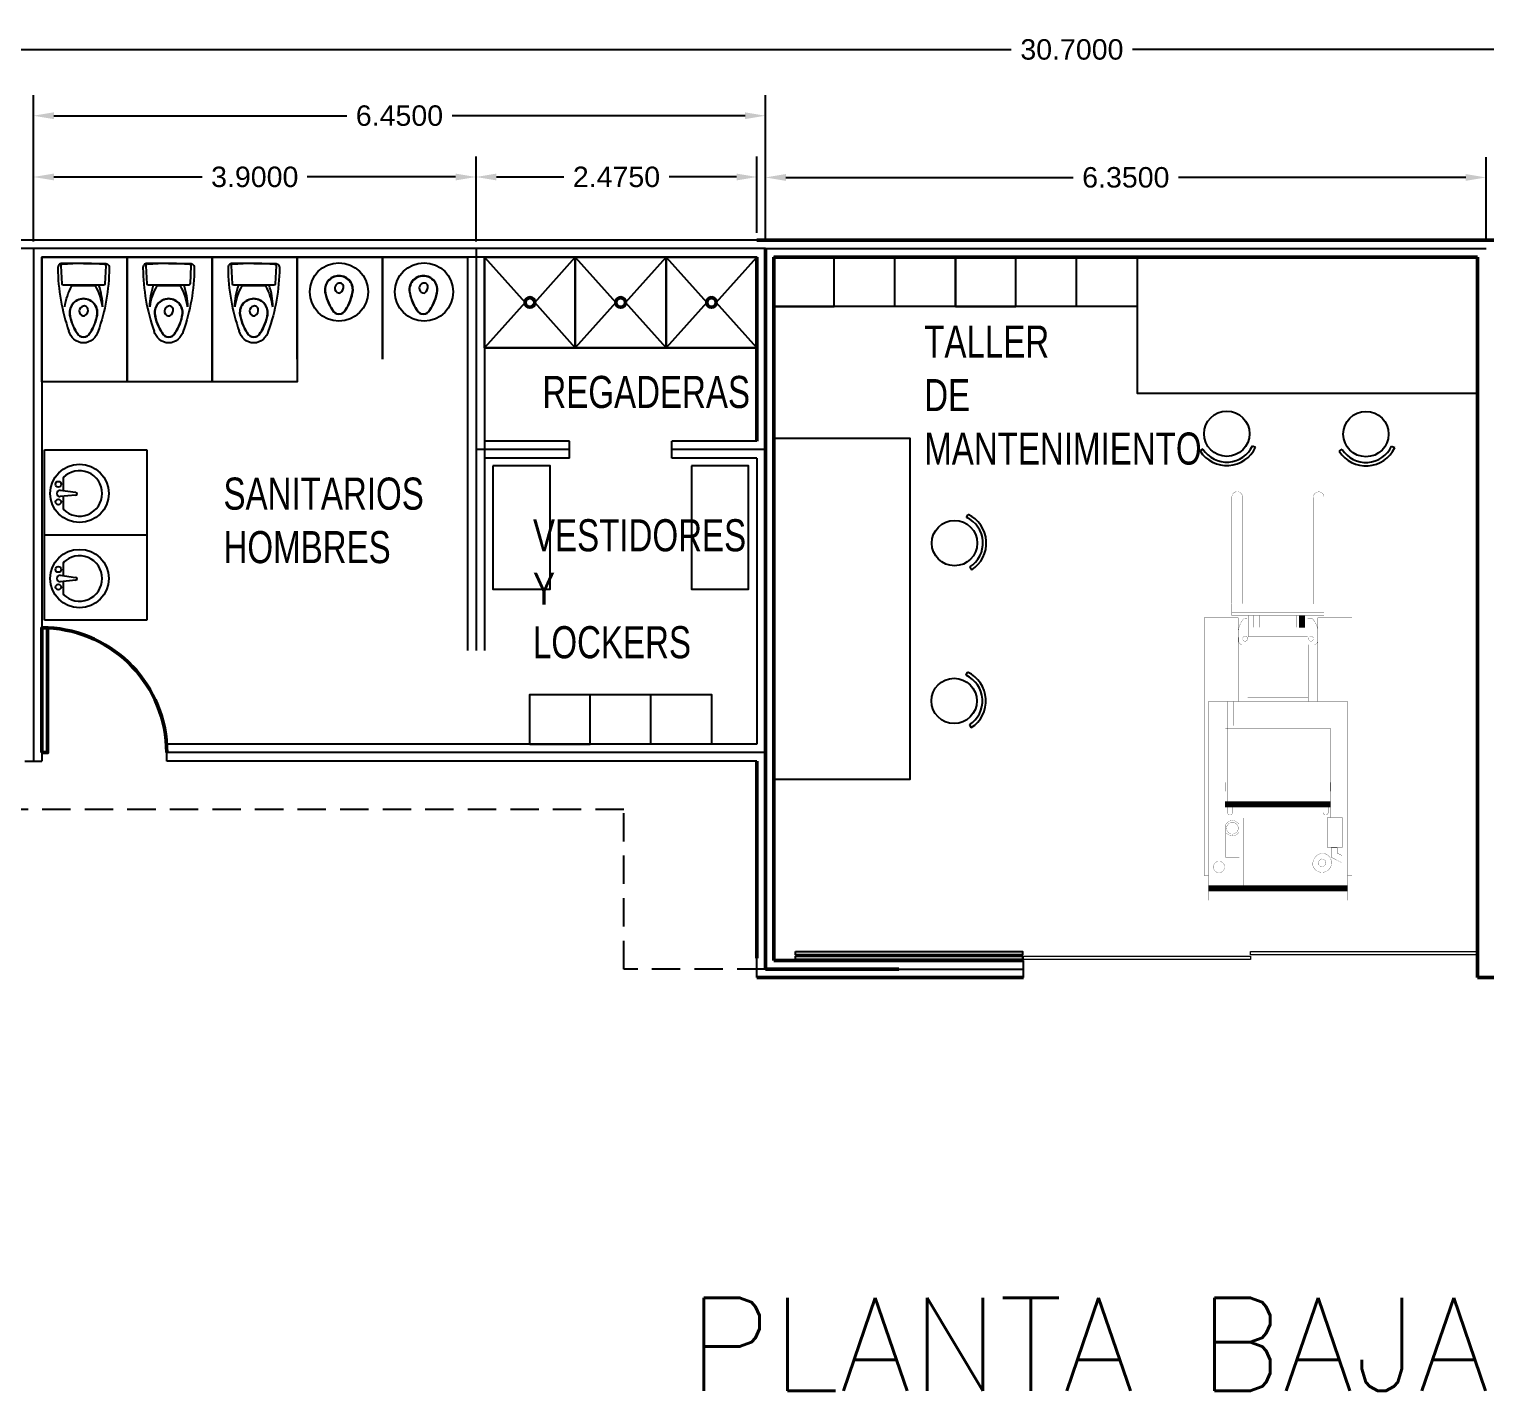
# Model space of a CAD drawing. Header units: millimetres. Extents: x 1263 to 3002, y 1308 to 2683.
# Drawn here: x 1469.03 to 1481.86, y 1400.57 to 1412.57 of the extents above; entities that cross this region are included whole.
import ezdxf

# ---------------------------------------------------------------- set-up
doc = ezdxf.new("R2010")
doc.units = ezdxf.units.MM
doc.header["$PDMODE"] = 34
doc.linetypes.add('DASHED2', pattern=[0.375, 0.25, -0.125])
for name, color, linetype in [('Mezanine', 6, 'Continuous'), ('mobiliario', 8, 'Continuous'), ('MUEBLES', 43, 'Continuous')]:
    doc.layers.add(name, color=color, linetype=linetype)
doc.layers.add('muros', color=5, linetype='Continuous', lineweight=50)
doc.styles.add('ARRAY BASE$0$STYLE1', font='swissc.ttf', dxfattribs={"width": 0.9})
doc.styles.get("Standard").update_dxf_attribs({"font": 'arial.ttf'})
doc.styles.add('TEXTOS', font='romans.shx')
doc.dimstyles.get("Standard").update_dxf_attribs({"dimtxt": 0.18, "dimasz": 0.18, "dimexe": 0.18, "dimexo": 0.0625, "dimgap": 0.09, "dimtad": 0, "dimtih": 1, "dimtoh": 1, "dimdec": 4, "dimzin": 0, "dimdsep": 46, "dimtxsty": 'Standard', "dimcen": 0.09, "dimadec": 0, "dimazin": 0, "dimtfac": 1, "dimtdec": 4, "dimtofl": 0, "dimtmove": 0, "dimatfit": 3, "dimfxl": 1, "dimtolj": 1, "dimtzin": 0, "dimarcsym": 0})

# ---------------------------------------------------------------- blocks, each defined once
blk = doc.blocks.new('ARRAY BASE$0$MONTACARGA 1')
at = {"lineweight": 100, "const_width": 0.00187}
for points in [[(9782.598, 92.797), (9782.598, 92.835), (9780.327, 92.835), (9780.327, 92.535), (9781.063, 92.535)], [(9780.28, 92.589), (9780.28, 91.777)], [(9780.564, 92.452), (9781.063, 92.452)], [(9781.033, 92.449), (9781.033, 91.917)], [(9782.714, 92.486), (9782.091, 92.486), (9782.091, 91.88), (9782.714, 91.88)], [(9780.411, 91.97), (9780.308, 91.97)], [(9780.564, 91.916), (9781.063, 91.916)], [(9782.598, 91.57), (9782.598, 91.532), (9780.327, 91.532), (9780.327, 91.832), (9781.063, 91.832)], [(9782.149, 91.842), (9782.437, 91.842), (9782.437, 91.721), (9782.149, 91.721)]]:
    blk.add_lwpolyline(points, dxfattribs=at)
for points in [[(9782.817, 91.57), (9782.817, 92.796), (9781.064, 92.796), (9781.064, 91.57)], [(9781.777, 92.648), (9781.856, 92.648), (9781.856, 92.797), (9781.777, 92.797)], [(9782.087, 92.749), (9782.351, 92.749), (9782.351, 92.619), (9782.087, 92.619)], [(9782.422, 92.747), (9782.401, 92.705), (9782.354, 92.705), (9782.354, 92.652), (9782.437, 92.652), (9782.486, 92.747)], [(9782.088, 92.646), (9781.302, 92.646), (9781.302, 91.719), (9782.088, 91.719)], [(9781.777, 91.569), (9781.856, 91.569), (9781.856, 91.718), (9781.777, 91.718)]]:
    blk.add_lwpolyline(points, close=True, dxfattribs=at)
at = {"lineweight": 100}
for points in [[(9782.714, 92.796), (9782.714, 91.57)], [(9781.969, 91.719), (9781.969, 92.646)], [(9780.411, 92.396), (9780.308, 92.396)]]:
    blk.add_lwpolyline(points, dxfattribs=at)
for points in [[(9780.205, 92.589, 0.00187, 0.00187, 0), (9780.205, 91.777, 0.00187, 0.00187, 0), (9780.306, 91.777, 0.00187, 0.00187, 0), (9780.306, 92.589, 0.00187, 0.00187, 0), (9779.265, 92.589, 0.00187, 0.00187, 0.414), (9779.217, 92.542, 0.00187, 0.00187, 0.414), (9779.265, 92.494, 0.00187, 0.00187, 0), (9780.205, 92.494, 0, 0, 0)], [(9781.277, 92.577, 0.00187, 0.00187, 0), (9781.063, 92.577, 0.00187, 0.00187, 0), (9781.063, 92.627, 0.00187, 0.00187, 0), (9781.277, 92.627, 0, 0, 0), (9781.277, 91.738, 0, 0, 0)], [(9781.277, 91.788, 0.00187, 0.00187, 0), (9781.063, 91.788, 0.00187, 0.00187, 0), (9781.063, 91.738, 0.00187, 0.00187, 0), (9781.953, 91.738, 0.00187, 0.00187, 0), (9781.953, 92.627, 0.00187, 0.00187, 0), (9781.277, 92.627, 0, 0, 0)], [(9780.411, 92.445, 0.00187, 0.00187, 0), (9780.308, 92.445, 0.00187, 0.00187, 0), (9780.308, 92.347, 0.00187, 0.00187, 0), (9780.411, 92.347, 0, 0, 0)], [(9780.411, 91.921, 0.00187, 0.00187, 0), (9780.411, 92.445, 0.00187, 0.00187, 0), (9780.492, 92.445, 0.00187, 0.00187, 0), (9780.492, 91.921, 0.00187, 0.00187, 0), (9780.308, 91.921, 0.00187, 0.00187, 0), (9780.308, 92.018, 0.00187, 0.00187, 0), (9780.411, 92.018, 0, 0, 0)]]:
    blk.add_lwpolyline(points, format="xyseb", dxfattribs=at)
at = {"lineweight": 100, "const_width": 0.00187}
for points in [[(9781.968, 92.626), (9782.042, 92.626, -0.413), (9782.065, 92.599, -0.362), (9782.042, 92.58), (9781.968, 92.58)], [(9780.331, 91.922), (9780.335, 91.879, 0.134), (9780.447, 91.832), (9780.54, 91.836, 0.259), (9780.564, 91.869), (9780.564, 92.502, 0.388), (9780.527, 92.535, 0.001), (9780.447, 92.535, 0.071), (9780.415, 92.531, 0.105), (9780.331, 92.485), (9780.331, 92.445)], [(9780.203, 91.871), (9779.262, 91.871, 0.414214), (9779.215, 91.824, 0.414), (9779.262, 91.777), (9780.203, 91.777)], [(9781.968, 91.785), (9782.042, 91.785, -0.412), (9782.065, 91.757, -0.362), (9782.042, 91.738), (9781.968, 91.738)], [(9782.145, 91.838, 0.256), (9782.114, 91.777, 0.256), (9782.149, 91.723)], [(9782.222, 91.728, 0.233), (9782.248, 91.785, 0.238), (9782.218, 91.837)]]:
    blk.add_lwpolyline(points, format="xyb", dxfattribs=at)
for points in [[(9782.512, 92.491, 0.325), (9782.57, 92.571, 0.414), (9782.486, 92.655, 0.414), (9782.402, 92.571, 0.414)], [(9782.502, 92.541, 0.275), (9782.52, 92.575, 0.381), (9782.482, 92.605, 0.381), (9782.452, 92.567, 0.381)], [(9780.511, 92.452, 0.413), (9780.533, 92.474, 0.415), (9780.511, 92.495, 0.414), (9780.489, 92.474, 0.414)], [(9780.489, 91.894, 0.414), (9780.511, 91.872, 0.414), (9780.533, 91.894, 0.414), (9780.511, 91.915, 0.414)], [(9782.181, 91.73, 0.414), (9782.233, 91.781, 0.414), (9782.181, 91.833, 0.414), (9782.13, 91.781, 0.414)], [(9782.523, 91.614, 0.414), (9782.573, 91.663, 0.414), (9782.523, 91.713, 0.414), (9782.473, 91.663, 0.414)]]:
    blk.add_lwpolyline(points, format="xyb", close=True, dxfattribs=at)
blk = doc.blocks.new('*D118')
at = {"color": 0, "lineweight": -2, "transparency": 16777216}
for p, q in [((1467.814, 1410.696), (1467.814, 1411.444)), ((1469.064, 1410.696), (1469.064, 1411.444)), ((1467.634, 1411.264), (1467.454, 1411.264)), ((1469.244, 1411.264), (1469.424, 1411.264))]:
    blk.add_line(p, q, dxfattribs=at)
at = {"color": 0, "transparency": 16777216}
for points in [[(1467.634, 1411.294), (1467.634, 1411.234), (1467.814, 1411.264)], [(1469.244, 1411.294), (1469.244, 1411.234), (1469.064, 1411.264)]]:
    blk.add_solid(points, dxfattribs=at)
at = {"layer": 'Defpoints', "color": 0, "transparency": 16777216}
for p in [(1469.064, 1411.264), (1467.814, 1410.633), (1469.064, 1410.633)]:
    blk.add_point(p, dxfattribs=at)
at = {"color": 0, "transparency": 16777216, "insert": (1468.439, 1411.264), "char_height": 0.18, "attachment_point": 5}
blk.add_mtext('\\A1;1.2500', dxfattribs=at)
blk = doc.blocks.new('*D119')
at = {"color": 0, "lineweight": -2, "transparency": 16777216}
for p, q in [((1469.064, 1410.696), (1469.064, 1411.444)), ((1472.964, 1410.696), (1472.964, 1411.444)), ((1469.244, 1411.264), (1470.55, 1411.264)), ((1472.784, 1411.264), (1471.477, 1411.264))]:
    blk.add_line(p, q, dxfattribs=at)
at = {"color": 0, "transparency": 16777216}
for points in [[(1469.244, 1411.294), (1469.244, 1411.234), (1469.064, 1411.264)], [(1472.784, 1411.294), (1472.784, 1411.234), (1472.964, 1411.264)]]:
    blk.add_solid(points, dxfattribs=at)
at = {"layer": 'Defpoints', "color": 0, "transparency": 16777216}
for p in [(1472.964, 1411.264), (1469.064, 1410.633), (1472.964, 1410.633)]:
    blk.add_point(p, dxfattribs=at)
at = {"color": 0, "transparency": 16777216, "insert": (1471.014, 1411.264), "char_height": 0.18, "attachment_point": 5}
blk.add_mtext('\\A1;3.9000', dxfattribs=at)
blk = doc.blocks.new('*D120')
at = {"color": 0, "lineweight": -2, "transparency": 16777216}
for p, q in [((1472.964, 1410.771), (1472.964, 1411.444)), ((1475.439, 1410.771), (1475.439, 1411.444)), ((1473.144, 1411.264), (1473.736, 1411.264)), ((1475.259, 1411.264), (1474.666, 1411.264))]:
    blk.add_line(p, q, dxfattribs=at)
at = {"color": 0, "transparency": 16777216}
for points in [[(1473.144, 1411.294), (1473.144, 1411.234), (1472.964, 1411.264)], [(1475.259, 1411.294), (1475.259, 1411.234), (1475.439, 1411.264)]]:
    blk.add_solid(points, dxfattribs=at)
at = {"layer": 'Defpoints', "color": 0, "transparency": 16777216}
for p in [(1475.439, 1411.264), (1472.964, 1410.708), (1475.439, 1410.708)]:
    blk.add_point(p, dxfattribs=at)
at = {"color": 0, "transparency": 16777216, "insert": (1474.201, 1411.264), "char_height": 0.18, "attachment_point": 5}
blk.add_mtext('\\A1;2.4750', dxfattribs=at)
blk = doc.blocks.new('*D121')
at = {"color": 0, "lineweight": -2, "transparency": 16777216}
for p, q in [((1475.514, 1410.696), (1475.514, 1411.44)), ((1481.864, 1410.696), (1481.864, 1411.44)), ((1475.694, 1411.26), (1478.225, 1411.26)), ((1481.684, 1411.26), (1479.152, 1411.26))]:
    blk.add_line(p, q, dxfattribs=at)
at = {"color": 0, "transparency": 16777216}
for points in [[(1475.694, 1411.29), (1475.694, 1411.23), (1475.514, 1411.26)], [(1481.684, 1411.29), (1481.684, 1411.23), (1481.864, 1411.26)]]:
    blk.add_solid(points, dxfattribs=at)
at = {"layer": 'Defpoints', "color": 0, "transparency": 16777216}
for p in [(1481.864, 1411.26), (1475.514, 1410.633), (1481.864, 1410.633)]:
    blk.add_point(p, dxfattribs=at)
at = {"color": 0, "transparency": 16777216, "insert": (1478.689, 1411.26), "char_height": 0.18, "attachment_point": 5}
blk.add_mtext('\\A1;6.3500', dxfattribs=at)
blk = doc.blocks.new('*D127')
at = {"color": 0, "lineweight": -2, "transparency": 16777216}
for p, q in [((1469.064, 1410.696), (1469.064, 1411.984)), ((1475.514, 1410.696), (1475.514, 1411.984)), ((1469.244, 1411.804), (1471.825, 1411.804)), ((1475.334, 1411.804), (1472.752, 1411.804))]:
    blk.add_line(p, q, dxfattribs=at)
at = {"color": 0, "transparency": 16777216}
for points in [[(1469.244, 1411.834), (1469.244, 1411.774), (1469.064, 1411.804)], [(1475.334, 1411.834), (1475.334, 1411.774), (1475.514, 1411.804)]]:
    blk.add_solid(points, dxfattribs=at)
at = {"layer": 'Defpoints', "color": 0, "transparency": 16777216}
for p in [(1475.514, 1411.804), (1469.064, 1410.633), (1475.514, 1410.633)]:
    blk.add_point(p, dxfattribs=at)
at = {"color": 0, "transparency": 16777216, "insert": (1472.289, 1411.804), "char_height": 0.18, "attachment_point": 5}
blk.add_mtext('\\A1;6.4500', dxfattribs=at)
blk = doc.blocks.new('*D106')
at = {"color": 0, "lineweight": -2, "transparency": 16777216}
for p, q in [((1462.864, 1410.696), (1462.864, 1412.567)), ((1493.564, 1410.696), (1493.564, 1412.567)), ((1463.044, 1412.387), (1477.68, 1412.387)), ((1493.384, 1412.387), (1478.747, 1412.387))]:
    blk.add_line(p, q, dxfattribs=at)
at = {"color": 0, "transparency": 16777216}
for points in [[(1463.044, 1412.417), (1463.044, 1412.357), (1462.864, 1412.387)], [(1493.384, 1412.417), (1493.384, 1412.357), (1493.564, 1412.387)]]:
    blk.add_solid(points, dxfattribs=at)
at = {"layer": 'Defpoints', "color": 0, "transparency": 16777216}
for p in [(1493.564, 1412.387), (1462.864, 1410.633), (1493.564, 1410.633)]:
    blk.add_point(p, dxfattribs=at)
at = {"color": 0, "transparency": 16777216, "insert": (1478.214, 1412.387), "char_height": 0.18, "attachment_point": 5}
blk.add_mtext('\\A1;30.7000', dxfattribs=at)

msp = doc.modelspace()

# ---------------------------------------------------------------- linework, layer by layer
at = {"color": 5}
for p, q in [((1475.43852, 1408.78709), (1475.43852, 1406.26602)), ((1477.78852, 1404.20817), (1477.78852, 1404.35817))]:
    msp.add_line(p, q, dxfattribs=at)
at = {"color": 7, "linetype": 'DASHED2'}
msp.add_lwpolyline([(1475.51352, 1404.28317), (1474.26608, 1404.28317), (1474.26608, 1405.69102), (1462.86352, 1405.69102), (1462.86352, 1406.19102)], dxfattribs=at)
for points in [[(1475.77853, 1404.43847), (1477.77853, 1404.43847), (1477.77853, 1404.40847), (1475.77853, 1404.40847)], [(1475.77853, 1404.39847), (1477.77853, 1404.39847), (1477.77853, 1404.36847), (1475.77853, 1404.36847)]]:
    msp.add_lwpolyline(points, close=True)
at = {"lineweight": 5, "transparency": 33554559}
for points in [[(1477.78852, 1404.39817), (1479.78852, 1404.39817), (1479.78852, 1404.36817), (1477.78852, 1404.36817)], [(1479.78852, 1404.43817), (1481.78852, 1404.43817), (1481.78852, 1404.40817), (1479.78852, 1404.40817)]]:
    msp.add_lwpolyline(points, close=True, dxfattribs=at)
at = {"layer": 'Mezanine', "color": 5, "ltscale": 2}
for p, q in [((1475.43852, 1410.70817), (1462.78852, 1410.70817)), ((1471.53852, 1410.55817), (1469.13852, 1410.55817)), ((1469.13852, 1410.55817), (1469.13852, 1408.10817)), ((1475.43852, 1410.55817), (1471.38852, 1410.55817)), ((1472.88852, 1410.55817), (1472.88852, 1407.09102)), ((1473.03852, 1410.55817), (1473.03852, 1407.09102)), ((1473.78852, 1408.93709), (1473.03852, 1408.93709)), ((1473.78852, 1408.78709), (1473.78852, 1408.93709)), ((1475.43852, 1408.93709), (1474.68852, 1408.93709)), ((1474.68852, 1408.78709), (1474.68852, 1408.93709)), ((1469.13852, 1408.78317), (1469.13852, 1406.11602)), ((1473.78852, 1408.78709), (1473.03852, 1408.78709)), ((1475.43852, 1408.78709), (1474.68852, 1408.78709)), ((1475.43852, 1406.26602), (1470.23596, 1406.26602)), ((1475.43852, 1406.26602), (1473.03852, 1406.26602)), ((1468.98852, 1406.11602), (1469.13852, 1406.11602)), ((1470.23852, 1406.11602), (1470.23852, 1406.19102)), ((1475.43852, 1406.11602), (1470.23852, 1406.11602)), ((1475.43852, 1404.20817), (1475.43852, 1404.37826))]:
    msp.add_line(p, q, dxfattribs=at)
at = {"layer": 'Mezanine', "ltscale": 2}
for p, q in [((1475.51352, 1410.63317), (1462.86352, 1410.63317)), ((1475.51352, 1404.28317), (1477.78852, 1404.28317))]:
    msp.add_line(p, q, dxfattribs=at)
at = {"layer": 'Mezanine', "color": 6, "ltscale": 2}
for p, q in [((1469.06352, 1410.63317), (1469.06352, 1406.11602)), ((1472.96352, 1410.63317), (1472.96352, 1407.09102)), ((1475.51352, 1410.63317), (1481.86352, 1410.63317)), ((1473.78852, 1408.86209), (1472.96352, 1408.86209)), ((1475.51352, 1408.86209), (1474.68852, 1408.86209)), ((1475.51352, 1406.19102), (1470.23852, 1406.19102))]:
    msp.add_line(p, q, dxfattribs=at)
at = {"layer": 'Mezanine', "color": 7, "ltscale": 2}
for p, q in [((1471.38852, 1410.55817), (1472.13852, 1410.55817)), ((1471.38852, 1409.65817), (1471.38852, 1410.55817)), ((1472.13852, 1410.55817), (1472.88852, 1410.55817)), ((1472.13852, 1409.65817), (1472.13852, 1410.55817)), ((1472.13852, 1410.55817), (1472.13852, 1409.65817)), ((1472.88852, 1410.55817), (1472.88852, 1409.65817)), ((1476.65152, 1410.55817), (1476.65152, 1410.1218)), ((1478.25152, 1410.55817), (1478.25152, 1410.1218)), ((1469.16272, 1408.10817), (1469.16272, 1408.85817)), ((1469.16272, 1408.85817), (1470.06272, 1408.85817)), ((1470.06272, 1408.85817), (1470.06272, 1408.10817)), ((1469.16272, 1407.35817), (1469.16272, 1408.10817)), ((1470.06272, 1408.10817), (1469.16272, 1408.10817)), ((1470.06272, 1408.10817), (1470.06272, 1407.35817)), ((1470.06272, 1407.35817), (1469.16272, 1407.35817)), ((1473.96852, 1406.70238), (1474.50152, 1406.70238)), ((1474.50152, 1406.70238), (1474.50152, 1406.26602))]:
    msp.add_line(p, q, dxfattribs=at)
for points in [[(1469.88852, 1410.55817), (1469.88852, 1409.45817), (1469.13852, 1409.45817), (1469.13852, 1410.55817)], [(1470.63852, 1410.55817), (1470.63852, 1409.45817), (1469.88852, 1409.45817), (1469.88852, 1410.55817)], [(1471.38852, 1410.55817), (1471.38852, 1409.45817), (1470.63852, 1409.45817), (1470.63852, 1410.55817)], [(1481.78852, 1410.55817), (1478.78852, 1410.55817), (1478.78852, 1409.35817), (1481.78852, 1409.35817)], [(1475.58852, 1408.95817), (1475.58852, 1405.95817), (1476.78852, 1405.95817), (1476.78852, 1408.95817)], [(1473.11292, 1408.71878), (1473.11292, 1407.63225), (1473.61618, 1407.63225), (1473.61618, 1408.71878)], [(1474.86146, 1408.71878), (1474.86146, 1407.63225), (1475.36472, 1407.63225), (1475.36472, 1408.71878)]]:
    msp.add_lwpolyline(points, close=True, dxfattribs=at)
for points in [[(1473.03852, 1410.55817), (1473.83852, 1410.55817), (1473.83852, 1409.75817), (1473.03852, 1409.75817), (1473.03852, 1410.55817), (1473.39613, 1410.15817), (1473.03852, 1409.75817), (1473.83852, 1409.75817), (1473.48092, 1410.15817), (1473.83852, 1410.55817)], [(1473.83852, 1410.55817), (1474.63852, 1410.55817), (1474.63852, 1409.75817), (1473.83852, 1409.75817), (1473.83852, 1410.55817), (1474.19613, 1410.15817), (1473.83852, 1409.75817), (1474.63852, 1409.75817), (1474.28092, 1410.15817), (1474.63852, 1410.55817)], [(1474.63852, 1410.55817), (1475.43852, 1410.55817), (1475.43852, 1409.75817), (1474.63852, 1409.75817), (1474.63852, 1410.55817), (1474.99613, 1410.15817), (1474.63852, 1409.75817), (1475.43852, 1409.75817), (1475.08092, 1410.15817), (1475.43852, 1410.55817)], [(1475.58852, 1410.1218), (1475.58852, 1410.55817), (1477.18852, 1410.55817), (1477.18852, 1410.1218), (1475.58852, 1410.1218), (1476.11852, 1410.1218), (1476.11852, 1410.55817)], [(1477.18852, 1410.1218), (1477.18852, 1410.55817), (1478.78852, 1410.55817), (1478.78852, 1410.1218), (1477.18852, 1410.1218), (1477.71852, 1410.1218), (1477.71852, 1410.55817)], [(1473.43852, 1406.26602), (1473.43852, 1406.70238), (1475.03852, 1406.70238), (1475.03852, 1406.26602), (1473.43852, 1406.26602), (1473.96852, 1406.26602), (1473.96852, 1406.70238)]]:
    msp.add_lwpolyline(points, dxfattribs=at)
at = {"layer": 'mobiliario', "color": 7}
for points in [[(1479.36839, 1408.86599), (1479.34316, 1408.84977)], [(1479.80498, 1408.89482), (1479.83213, 1408.88206)], [(1480.59451, 1408.86295), (1480.56927, 1408.84673)], [(1481.03109, 1408.89178), (1481.05825, 1408.87902)], [(1477.28614, 1408.26374), (1477.2989, 1408.29089)], [(1477.31497, 1407.82716), (1477.33119, 1407.80192)], [(1477.28254, 1406.87271), (1477.29529, 1406.89987)], [(1477.31137, 1406.43613), (1477.32759, 1406.41089)]]:
    msp.add_lwpolyline(points, dxfattribs=at)
for centre in [(1479.57871, 1409.00114), (1480.80483, 1408.9981), (1477.17982, 1408.03747), (1477.17621, 1406.64645)]:
    msp.add_circle(centre, 0.2, dxfattribs=at)
for centre, radius, start, end in [((1479.57871, 1409.00114), 0.28, 212.725104, 334.831473), ((1479.57871, 1409.00114), 0.25, 212.725104, 334.831473), ((1480.80483, 1408.9981), 0.28, 212.725104, 334.831473), ((1480.80483, 1408.9981), 0.25, 212.725104, 334.831473), ((1477.17982, 1408.03747), 0.25, 302.725104, 64.831473), ((1477.17982, 1408.03747), 0.28, 302.725104, 64.831473), ((1477.17621, 1406.64645), 0.28, 302.725104, 64.831473), ((1477.17621, 1406.64645), 0.25, 302.725104, 64.831473)]:
    msp.add_arc(centre, radius, start, end, dxfattribs=at)
at = {"layer": 'MUEBLES', "color": 7}
for p, q in [((1469.50524, 1410.50165), (1469.31554, 1410.50165)), ((1470.25524, 1410.50165), (1470.06554, 1410.50165)), ((1471.00524, 1410.50165), (1470.81554, 1410.50165)), ((1469.32689, 1408.61531), (1469.32689, 1408.50006)), ((1469.29832, 1408.50391), (1469.43488, 1408.48553)), ((1469.43488, 1408.46041), (1469.29832, 1408.44676)), ((1469.32689, 1408.44962), (1469.32689, 1408.33536)), ((1469.32689, 1407.86531), (1469.32689, 1407.75006)), ((1469.29832, 1407.75391), (1469.43488, 1407.73553)), ((1469.43488, 1407.71041), (1469.29832, 1407.69676)), ((1469.32689, 1407.69962), (1469.32689, 1407.58536))]:
    msp.add_line(p, q, dxfattribs=at)
for points in [[(1469.69207, 1410.49213, -0.39974944), (1469.70199, 1410.48055), (1469.6937, 1410.32254, -0.39895955), (1469.68221, 1410.31163), (1469.50524, 1410.31163), (1469.32827, 1410.31163, -0.39895955), (1469.31677, 1410.32254), (1469.30849, 1410.48055, -0.39974944), (1469.31554, 1410.50165, 0.44429317), (1469.27888, 1410.46107, 0.08266886), (1469.377, 1409.90403)], [(1469.69207, 1410.49213, 0.02553737), (1469.50524, 1410.50165), (1469.69494, 1410.50165, -0.44429317), (1469.73159, 1410.46107, -0.08266886), (1469.63348, 1409.90403, -0.13693872), (1469.58961, 1409.834, -0.185158), (1469.50524, 1409.80165, -0.185158), (1469.42087, 1409.834, -0.13693872), (1469.377, 1409.90403)], [(1470.44207, 1410.49213, -0.39974944), (1470.45199, 1410.48055), (1470.4437, 1410.32254, -0.39895955), (1470.43221, 1410.31163), (1470.25524, 1410.31163), (1470.07827, 1410.31163, -0.39895955), (1470.06677, 1410.32254), (1470.05849, 1410.48055, -0.39974944), (1470.06554, 1410.50165, 0.44429317), (1470.02888, 1410.46107, 0.08266886), (1470.127, 1409.90403)], [(1470.44207, 1410.49213, 0.02553737), (1470.25524, 1410.50165), (1470.44494, 1410.50165, -0.44429317), (1470.48159, 1410.46107, -0.08266886), (1470.38348, 1409.90403, -0.13693872), (1470.33961, 1409.834, -0.185158), (1470.25524, 1409.80165, -0.185158), (1470.17087, 1409.834, -0.13693872), (1470.127, 1409.90403)], [(1471.19207, 1410.49213, -0.39974944), (1471.20199, 1410.48055), (1471.1937, 1410.32254, -0.39895955), (1471.18221, 1410.31163), (1471.00524, 1410.31163), (1470.82827, 1410.31163, -0.39895955), (1470.81677, 1410.32254), (1470.80849, 1410.48055, -0.39974944), (1470.81554, 1410.50165, 0.44429317), (1470.77888, 1410.46107, 0.08266886), (1470.877, 1409.90403)], [(1471.19207, 1410.49213, 0.02553737), (1471.00524, 1410.50165), (1471.19494, 1410.50165, -0.44429317), (1471.23159, 1410.46107, -0.08266886), (1471.13348, 1409.90403, -0.13693872), (1471.08961, 1409.834, -0.185158), (1471.00524, 1409.80165, -0.185158), (1470.92087, 1409.834, -0.13693872), (1470.877, 1409.90403)], [(1471.87588, 1410.23777, 0.49236941), (1471.75569, 1410.39399, 0.49236941), (1471.63551, 1410.23777)], [(1471.87427, 1410.24281, 0.4810095), (1471.75569, 1410.39123, 0.4810095), (1471.63711, 1410.24281)], [(1472.61978, 1410.23777, 0.49236941), (1472.49959, 1410.39399, 0.49236941), (1472.37941, 1410.23777)], [(1472.61817, 1410.24281, 0.4810095), (1472.49959, 1410.39123, 0.4810095), (1472.38101, 1410.24281)], [(1469.34129, 1410.12005, -0.10293384), (1469.40281, 1410.3036, -0.26662364), (1469.40878, 1410.30702), (1469.50524, 1410.30702), (1469.6017, 1410.30702, -0.26662364), (1469.60766, 1410.3036, -0.10293384), (1469.66918, 1410.12005)], [(1470.09129, 1410.12005, -0.10293384), (1470.15281, 1410.3036, -0.26662364), (1470.15878, 1410.30702), (1470.25524, 1410.30702), (1470.3517, 1410.30702, -0.26662364), (1470.35766, 1410.3036, -0.10293384), (1470.41918, 1410.12005)], [(1470.84129, 1410.12005, -0.10293384), (1470.90281, 1410.3036, -0.26662364), (1470.90878, 1410.30702), (1471.00524, 1410.30702), (1471.1017, 1410.30702, -0.26662364), (1471.10766, 1410.3036, -0.10293384), (1471.16918, 1410.12005)], [(1471.63157, 1410.26222, 0.12261164), (1471.69894, 1410.08921, 0.27575842), (1471.75569, 1410.05533, 0.27575842), (1471.81244, 1410.08921, 0.12261164), (1471.87981, 1410.26222)], [(1471.63475, 1410.2572, 0.11366283), (1471.69782, 1410.09466, 0.29866623), (1471.75569, 1410.05671, 0.29866623), (1471.81356, 1410.09466, 0.11366283), (1471.87663, 1410.2572)], [(1472.37547, 1410.26222, 0.12261164), (1472.44284, 1410.08921, 0.27575842), (1472.49959, 1410.05533, 0.27575842), (1472.55634, 1410.08921, 0.12261164), (1472.62371, 1410.26222)], [(1472.37865, 1410.2572, 0.11366283), (1472.44173, 1410.09466, 0.29866623), (1472.49959, 1410.05671, 0.29866623), (1472.55746, 1410.09466, 0.11366283), (1472.62053, 1410.2572)], [(1469.62542, 1410.03566, 0.49236941), (1469.50524, 1410.19189, 0.49236941), (1469.38505, 1410.03566)], [(1469.62382, 1410.04071, 0.4810095), (1469.50524, 1410.18913, 0.4810095), (1469.38666, 1410.04071)], [(1470.37542, 1410.03566, 0.49236941), (1470.25524, 1410.19189, 0.49236941), (1470.13505, 1410.03566)], [(1470.37382, 1410.04071, 0.4810095), (1470.25524, 1410.18913, 0.4810095), (1470.13666, 1410.04071)], [(1471.12542, 1410.03566, 0.49236941), (1471.00524, 1410.19189, 0.49236941), (1470.88505, 1410.03566)], [(1471.12382, 1410.04071, 0.4810095), (1471.00524, 1410.18913, 0.4810095), (1470.88666, 1410.04071)], [(1469.38112, 1410.06011, 0.12261164), (1469.44849, 1409.8871, 0.27575842), (1469.50524, 1409.85323, 0.27575842), (1469.56199, 1409.8871, 0.12261164), (1469.62936, 1410.06011)], [(1469.3843, 1410.05509, 0.11366283), (1469.44737, 1409.89256, 0.29866623), (1469.50524, 1409.85461, 0.29866623), (1469.5631, 1409.89256, 0.11366283), (1469.62618, 1410.05509)], [(1470.13112, 1410.06011, 0.12261164), (1470.19849, 1409.8871, 0.27575842), (1470.25524, 1409.85323, 0.27575842), (1470.31199, 1409.8871, 0.12261164), (1470.37936, 1410.06011)], [(1470.1343, 1410.05509, 0.11366283), (1470.19737, 1409.89256, 0.29866623), (1470.25524, 1409.85461, 0.29866623), (1470.3131, 1409.89256, 0.11366283), (1470.37618, 1410.05509)], [(1470.88112, 1410.06011, 0.12261164), (1470.94849, 1409.8871, 0.27575842), (1471.00524, 1409.85323, 0.27575842), (1471.06199, 1409.8871, 0.12261164), (1471.12936, 1410.06011)], [(1470.8843, 1410.05509, 0.11366283), (1470.94737, 1409.89256, 0.29866623), (1471.00524, 1409.85461, 0.29866623), (1471.0631, 1409.89256, 0.11366283), (1471.12618, 1410.05509)]]:
    msp.add_lwpolyline(points, format="xyb", dxfattribs=at)
for points in [[(1471.76502, 1410.24157, 0.32357867), (1471.79467, 1410.30562, 0.53985065), (1471.74006, 1410.32124, 0.8005085)], [(1472.50893, 1410.24157, 0.32357867), (1472.53857, 1410.30562, 0.53985065), (1472.48396, 1410.32124, 0.8005085)], [(1469.51457, 1410.03947, 0.32357867), (1469.54421, 1410.10352, 0.53985065), (1469.48961, 1410.11914, 0.8005085)], [(1470.26457, 1410.03947, 0.32357867), (1470.29421, 1410.10352, 0.53985065), (1470.23961, 1410.11914, 0.8005085)], [(1471.01457, 1410.03947, 0.32357867), (1471.04421, 1410.10352, 0.53985065), (1470.98961, 1410.11914, 0.8005085)]]:
    msp.add_lwpolyline(points, format="xyb", close=True, dxfattribs=at)
for centre, radius in [((1471.75569, 1410.25113), 0.25714), ((1472.50569, 1410.25113), 0.25714), ((1469.46975, 1408.47533), 0.25714), ((1469.28316, 1408.55589), 0.02526), ((1469.28316, 1408.4001), 0.02401), ((1469.46975, 1407.72533), 0.25714), ((1469.28316, 1407.80589), 0.02526), ((1469.28316, 1407.6501), 0.02401)]:
    msp.add_circle(centre, radius, dxfattribs=at)
for centre, radius, start, end in [((1469.50499, 1408.66904), 1.83261, 89.992406, 95.843869), ((1470.25499, 1408.66904), 1.83261, 89.992406, 95.843869), ((1471.00499, 1408.66904), 1.83261, 89.992406, 95.843869), ((1469.026, 1410.10347), 0.64893, 1.463673, 18.709391), ((1470.73448, 1410.10347), 0.64893, 161.290609, 178.536327), ((1469.776, 1410.10347), 0.64893, 1.463673, 18.709391), ((1471.48448, 1410.10347), 0.64893, 161.290609, 178.536327), ((1470.526, 1410.10347), 0.64893, 1.463673, 18.709391), ((1469.46975, 1408.47533), 0.2, 224.415309, 135.584691), ((1469.35546, 1408.60311), 0.02857, 131.810315, 180), ((1469.29832, 1408.47533), 0.02857, 90, 270), ((1469.43488, 1408.47213), 0.0134, 270, 90), ((1469.35546, 1408.34756), 0.02857, 180, 228.189685), ((1469.46975, 1407.72533), 0.2, 224.415309, 135.584691), ((1469.35546, 1407.85311), 0.02857, 131.810315, 180), ((1469.29832, 1407.72533), 0.02857, 90, 270), ((1469.43488, 1407.72213), 0.0134, 270, 90), ((1469.35546, 1407.59756), 0.02857, 180, 228.189685)]:
    msp.add_arc(centre, radius, start, end, dxfattribs=at)
at = {"layer": 'muros', "ltscale": 2}
for p, q in [((1475.43852, 1410.70817), (1493.63852, 1410.70817)), ((1481.78852, 1410.55817), (1475.58852, 1410.55817)), ((1475.58852, 1410.55817), (1475.58852, 1404.35817)), ((1481.78852, 1404.20817), (1481.78852, 1410.55817)), ((1475.58852, 1404.35817), (1477.78852, 1404.35817)), ((1477.78852, 1404.20817), (1475.43852, 1404.20817)), ((1476.68852, 1404.28317), (1475.51352, 1404.28317)), ((1487.03852, 1404.20817), (1481.78852, 1404.20817))]:
    msp.add_line(p, q, dxfattribs=at)
at = {"layer": 'muros', "color": 6, "ltscale": 2}
msp.add_line((1475.51352, 1404.28317), (1475.51352, 1410.63317), dxfattribs=at)
at = {"layer": 'muros', "ltscale": 2}
for points in [[(1475.43852, 1408.93709), (1475.43852, 1410.55817)], [(1475.43852, 1404.37826), (1475.43852, 1406.11602)]]:
    msp.add_lwpolyline(points, dxfattribs=at)
at = {"layer": 'muros', "color": 7, "ltscale": 2}
msp.add_lwpolyline([(1469.13852, 1406.19102), (1469.13852, 1407.29102), (1469.18852, 1407.29102), (1469.18852, 1406.19102)], close=True, dxfattribs=at)
for centre in [(1473.43852, 1410.15817), (1474.23852, 1410.15817), (1475.03852, 1410.15817)]:
    msp.add_circle(centre, 0.0424, dxfattribs=at)
msp.add_arc((1469.13733, 1406.19102), 1.10119, 0, 87.33556, dxfattribs=at)

# ---------------------------------------------------------------- block references
at = {"rotation": 269.9999999999999}
msp.add_blockref('ARRAY BASE$0$MONTACARGA 1', (1387.84664, 11187.70599), dxfattribs=at)

# ---------------------------------------------------------------- texts
at = {"attachment_point": 1}
for s, width, gutter_width, insert, char_height, style in [('TALLER DE MANTENIMIENTO', 0.7342347, 1.41339, (1476.9126, 1409.95454), 0.2826777, 'ARRAY BASE$0$STYLE1'), ('REGADERAS', 0.7342347, 1.41339, (1473.54841, 1409.51078), 0.282678, 'ARRAY BASE$0$STYLE1'), ('SANITARIOS HOMBRES', 0.7342347, 1.41339, (1470.7386, 1408.61479), 0.2826777, 'ARRAY BASE$0$STYLE1'), ('VESTIDORES\\PY LOCKERS', 0.6986274, 1.41339, (1473.46535, 1408.24773), 0.282678, 'ARRAY BASE$0$STYLE1'), ('PLANTA BAJA', 128.2151141, 4.10084, (1474.82922, 1401.38611), 0.8201678, 'TEXTOS')]:
    msp.add_mtext_dynamic_manual_height_columns(s, width=width, gutter_width=gutter_width, heights=[0], dxfattribs=dict(at, insert=insert, char_height=char_height, style=style))

# ---------------------------------------------------------------- dimensions: what is measured, and where the dimension line sits
at = {"color": 18, "true_color": 0x000000}
for base, p1, p2, picture, middle in [((1493.56352, 1412.38713), (1462.86352, 1410.63317), (1493.56352, 1410.63317), '*D106', (1478.21352, 1412.38713)), ((1475.51352, 1411.80413), (1469.06352, 1410.63317), (1475.51352, 1410.63317), '*D127', (1472.28852, 1411.80413)), ((1469.06352, 1411.26392), (1467.81352, 1410.63317), (1469.06352, 1410.63317), '*D118', (1468.43852, 1411.26392)), ((1472.96352, 1411.26392), (1469.06352, 1410.63317), (1472.96352, 1410.63317), '*D119', (1471.01352, 1411.26392)), ((1475.43852, 1411.26392), (1472.96352, 1410.70817), (1475.43852, 1410.70817), '*D120', (1474.20102, 1411.26392)), ((1481.86352, 1411.26018), (1475.51352, 1410.63317), (1481.86352, 1410.63317), '*D121', (1478.68852, 1411.26018))]:
    dim = msp.add_linear_dim(base=base, p1=p1, p2=p2, dimstyle='Standard', dxfattribs=at)
    dim.commit()
    dim.dimension.update_dxf_attribs({"geometry": picture, "text_midpoint": middle})

doc.saveas('drawing.dxf')
